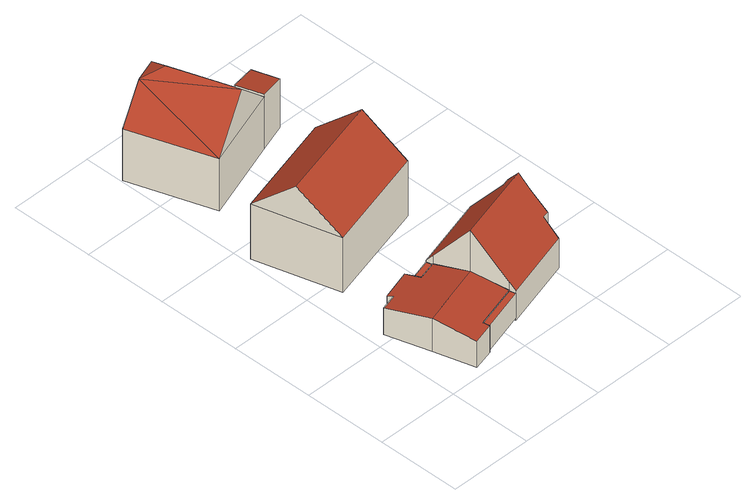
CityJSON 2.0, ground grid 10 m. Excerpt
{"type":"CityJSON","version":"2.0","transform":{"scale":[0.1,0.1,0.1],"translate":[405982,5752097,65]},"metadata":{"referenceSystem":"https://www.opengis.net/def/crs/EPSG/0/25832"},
"CityObjects":{
"building1":{"type":"Building","attributes":{"Gemeindeschluessel":"05515000","Geometrietyp2DReferenz":"3000","function":"51009_1610","roofType":"1000","measuredHeight":3.22},"geometry":[{"type":"Solid","lod":"2","boundaries":[[[[0,1,2,3]],[[4,5,1,0]],[[6,7,5,4]],[[3,2,7,6]],[[4,0,3,6]],[[1,5,7,2]]]],"semantics":{"surfaces":[{"type":"WallSurface"},{"type":"RoofSurface"},{"type":"GroundSurface"}],"values":[[0,0,0,0,1,2]]}}]},
"building2":{"type":"Building","attributes":{"Gemeindeschluessel":"05515000","Geometrietyp2DReferenz":"3000","function":"51009_1610","roofType":"1000","measuredHeight":3.51},"geometry":[{"type":"Solid","lod":"2","boundaries":[[[[8,9,10,11]],[[12,13,9,8]],[[14,15,13,12]],[[11,10,15,14]],[[12,8,11,14]],[[9,13,15,10]]]],"semantics":{"surfaces":[{"type":"WallSurface"},{"type":"RoofSurface"},{"type":"GroundSurface"}],"values":[[0,0,0,0,1,2]]}}]},
"building3":{"type":"Building","attributes":{"Gemeindeschluessel":"05515000","Geometrietyp2DReferenz":"3000","function":"31001_1000"},"address":[{"country":"Germany","locality":"Münster","thoroughfareNumber":"91","thoroughfareName":"Westfalenstraße"}],"children":["building3-1","building3-2"]},
"building3-1":{"type":"BuildingPart","attributes":{"roofType":"3100","measuredHeight":9.62},"parents":["building3"],"geometry":[{"type":"Solid","lod":"2","boundaries":[[[[16,17,18,19]],[[20,21,17,16]],[[22,21,20]],[[23,24,21,22]],[[25,24,23]],[[9,26,27]],[[28,10,9,27]],[[29,30,10,28]],[[31,32,30,29]],[[33,34,32,31]],[[35,36,34,33]],[[37,38,36,35]],[[39,40,38,37]],[[19,18,40,39]],[[33,31,29,28,27,41,35]],[[23,22,20,16,19,39,37,35,41]],[[17,21,24,42,9,10,30,32,34,36,38,40,18]],[[25,23,41,43]],[[24,25,43,42]],[[26,43,42,43,41,27]],[[9,42,43,26]]]],"semantics":{"surfaces":[{"type":"WallSurface"},{"type":"RoofSurface"},{"type":"GroundSurface"},{"type":"ClosureSurface"}],"values":[[0,0,0,0,0,0,0,0,0,0,0,0,0,0,1,1,2,0,3,0,3]]}}]},
"building3-2":{"type":"BuildingPart","attributes":{"roofType":"3100","measuredHeight":4.34},"parents":["building3"],"geometry":[{"type":"Solid","lod":"2","boundaries":[[[[44,45,46,47]],[[48,13,45,44]],[[26,9,13,48]],[[49,50,24,25]],[[51,52,50,49]],[[53,54,52,51]],[[55,56,54,53]],[[57,58,56,55]],[[59,60,58,57]],[[47,46,60,59]],[[53,51,49,25,43,55]],[[26,48,44,47,59,57,55,43]],[[45,13,9,42,24,50,52,54,56,58,60,46]],[[9,26,43,42]],[[24,42,43,25]]]],"semantics":{"surfaces":[{"type":"WallSurface"},{"type":"RoofSurface"},{"type":"GroundSurface"},{"type":"ClosureSurface"}],"values":[[0,0,0,0,0,0,0,0,0,0,1,1,2,3,3]]}}]},
"building4":{"type":"Building","attributes":{"Gemeindeschluessel":"05515000","Geometrietyp2DReferenz":"3000","function":"31001_1000","roofType":"3100","measuredHeight":11.6},"address":[{"country":"Germany","locality":"Münster","thoroughfareNumber":"89","thoroughfareName":"Westfalenstraße"}],"geometry":[{"type":"Solid","lod":"2","boundaries":[[[[61,62,63,64]],[[65,66,62,61]],[[67,68,66,65]],[[64,63,68,67]],[[61,69,65]],[[67,70,64]],[[64,70,69,61]],[[65,69,70,67]],[[62,66,68,63]]]],"semantics":{"surfaces":[{"type":"WallSurface"},{"type":"RoofSurface"},{"type":"GroundSurface"}],"values":[[0,0,0,0,0,0,1,1,2]]}}]},
"building5":{"type":"Building","attributes":{"Gemeindeschluessel":"05515000","Geometrietyp2DReferenz":"3000","function":"31001_1000"},"address":[{"country":"Germany","locality":"Münster","thoroughfareNumber":"87","thoroughfareName":"Westfalenstraße"}],"children":["building5-1","building5-2"]},
"building5-1":{"type":"BuildingPart","attributes":{"roofType":"2100","measuredHeight":6.94},"parents":["building5"],"geometry":[{"type":"Solid","lod":"2","boundaries":[[[[71,72,73,74,75]],[[76,77,78,79,80]],[[75,74,77,76]],[[80,71,75,76]],[[73,78,77,74]],[[72,71,80,79]],[[73,72,79,78]]]],"semantics":{"surfaces":[{"type":"WallSurface"},{"type":"RoofSurface"},{"type":"GroundSurface"},{"type":"ClosureSurface"}],"values":[[0,0,0,1,2,0,3]]}}]},
"building5-2":{"type":"BuildingPart","attributes":{"roofType":"9999","measuredHeight":11.6},"parents":["building5"],"geometry":[{"type":"Solid","lod":"2","boundaries":[[[[81,82,83,84]],[[85,86,82,81]],[[84,83,73,72]],[[81,87,88,85]],[[72,89,84]],[[87,90,88]],[[89,90,87]],[[84,89,87]],[[87,81,84]],[[89,72,79,85]],[[89,85,88]],[[88,90,89]],[[82,86,78,73,83]],[[86,85,79,78]],[[78,79,72,73]]]],"semantics":{"surfaces":[{"type":"WallSurface"},{"type":"RoofSurface"},{"type":"GroundSurface"},{"type":"ClosureSurface"}],"values":[[0,0,0,0,0,1,1,1,1,1,1,1,2,0,3]]}}]}
},
"vertices":[
[60,18,49],[60,18,17],[62,11,17],[62,11,49],[112,33,49],[112,33,17],[114,26,49],[114,26,17],
[88,114,49],[88,114,14],[86,121,14],[86,121,49],[66,108,49],[66,108,14],[64,115,49],[64,115,14],
[199,50,52],[199,50,14],[195,67,14],[195,67,72],[114,26,51],[114,26,14],[114,26,52],[112,33,60],[112,33,14],[112,33,50],[88,114,50],[88,114,60],[86,121,51],[173,145,52],[173,145,14],[183,110,96],[183,110,14],[191,112,96],[191,112,14],[194,100,110],[194,100,14],[197,87,94],[197,87,14],[203,69,72],[203,69,14],[100,74,110],[100,74,14],[100,74,57],
[61,126,46],[61,126,14],[26,116,14],[26,116,46],[66,108,50],[60,18,50],[60,18,14],[62,11,48],[62,11,14],[37,4,48],[37,4,14],[24,52,57],[24,52,14],[9,104,48],[9,104,14],[28,109,48],[28,109,14],
[131,316,77],[131,316,6],[5,282,6],[5,282,77],[158,216,77],[158,216,6],[32,182,77],[32,182,6],[145,266,122],[18,232,122],
[133,387,75],[133,387,72],[133,387,5],[166,398,5],[166,398,68],[156,428,68],[156,428,5],[123,418,5],[123,418,72],[123,418,75],
[2,453,72],[2,453,5],[36,354,5],[36,354,72],[100,486,72],[100,486,5],[37,465,108],[64,474,108],[85,371,121],[58,449,121]
]}
